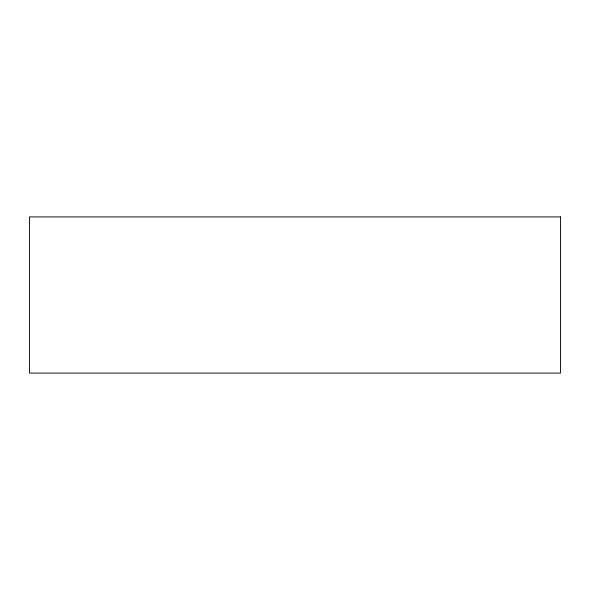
<?xml version="1.0" encoding="UTF-8"?>
<svg xmlns="http://www.w3.org/2000/svg" width="590" height="590" viewBox="0 0 590 590"><rect width="100%" height="100%" fill="white"/><g stroke="black" fill="none" stroke-linecap="round" stroke-linejoin="round"><path stroke-width="0.89" d="M560.5 216.914L29.5 216.914L29.5 373.087L560.5 373.087L560.5 216.914"/></g></svg>
